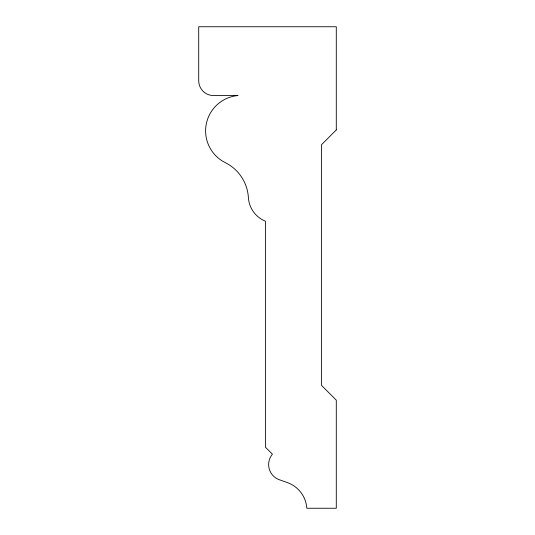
<?xml version="1.0" encoding="UTF-8"?>
<svg xmlns="http://www.w3.org/2000/svg" width="535" height="535" viewBox="0 0 535 535"><rect width="100%" height="100%" fill="white"/><g stroke="black" fill="none" stroke-linecap="round" stroke-linejoin="round"><path stroke-width="0.8" d="M336.288 129.931L321.548 144.671L321.548 385.421L336.288 400.16L336.288 508.25L306.809 508.25A29.291 29.291 0 0 0 287.288 482.55L279.404 479.781A16.117 16.117 0 0 1 272.415 454.202L265.467 447.253L265.467 221.243A27.332 27.332 0 0 1 248.38 197.522A41.757 41.757 0 0 0 225.288 162.64A35.47 35.47 0 0 1 238.022 95.538L213.452 95.538A14.739 14.739 0 0 1 198.712 80.798L198.712 26.75L336.288 26.75L336.288 129.931"/></g></svg>
